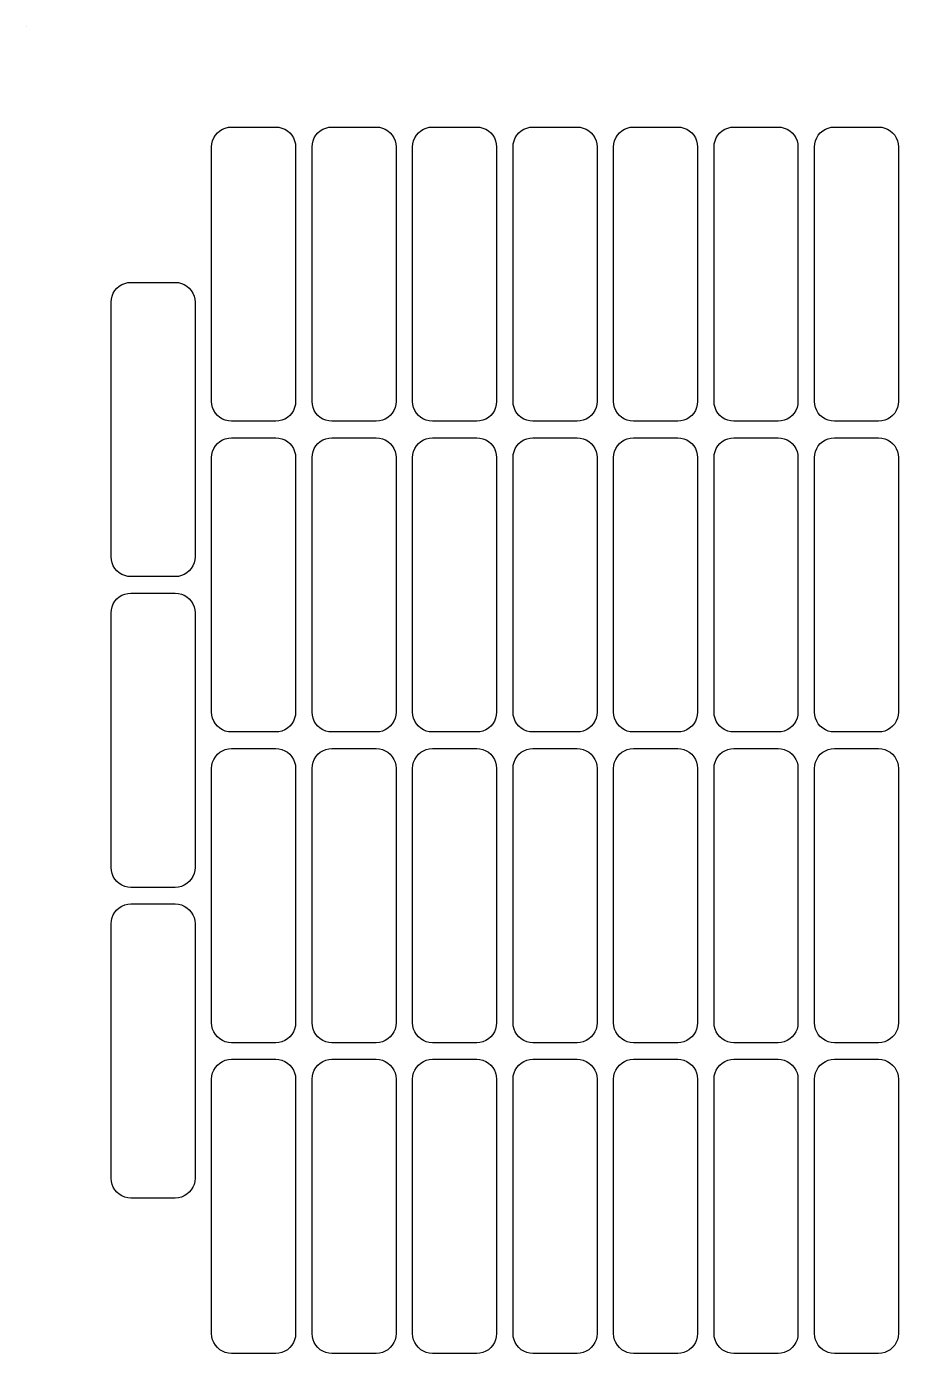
# Model space of a CAD drawing. Extents: x 0 to 279, y 0 to 216.
# Drawn here: x 0 to 131.9, y 15.2 to 215.9 of the extents above; entities that cross this region are included whole.
import ezdxf

# ---------------------------------------------------------------- set-up
doc = ezdxf.new("R2010")
doc.units = 0
doc.layers.add('ANCHOR', color=7, linetype='CONTINUOUS')
doc.layers.add('CUT', color=1, linetype='CONTINUOUS')

msp = doc.modelspace()

# ---------------------------------------------------------------- linework, layer by layer
at = {"layer": 'ANCHOR'}
msp.add_lwpolyline([(0, 215.9), (0.01, 215.9), (0.01, 215.89), (0, 215.89)], close=True, dxfattribs=at)
at = {"layer": 'CUT'}
for points in [[(37.7, 200.7), (38.1693, 200.6631), (38.6271, 200.5532), (39.062, 200.373), (39.4634, 200.1271), (39.8213, 199.8213), (40.1271, 199.4634), (40.373, 199.062), (40.5532, 198.6271), (40.6631, 198.1693), (40.7, 197.7), (40.7, 159.2), (40.6631, 158.7307), (40.5532, 158.2729), (40.373, 157.838), (40.1271, 157.4366), (39.8213, 157.0787), (39.4634, 156.7729), (39.062, 156.527), (38.6271, 156.3468), (38.1693, 156.2369), (37.7, 156.2), (31, 156.2), (30.5307, 156.2369), (30.0729, 156.3468), (29.638, 156.527), (29.2366, 156.7729), (28.8787, 157.0787), (28.5729, 157.4366), (28.327, 157.838), (28.1468, 158.2729), (28.0369, 158.7307), (28, 159.2), (28, 197.7), (28.0369, 198.1693), (28.1468, 198.6271), (28.327, 199.062), (28.5729, 199.4634), (28.8787, 199.8213), (29.2366, 200.1271), (29.638, 200.373), (30.0729, 200.5532), (30.5307, 200.6631), (31, 200.7)], [(52.9, 200.7), (53.3693, 200.6631), (53.8271, 200.5532), (54.262, 200.373), (54.6634, 200.1271), (55.0213, 199.8213), (55.3271, 199.4634), (55.573, 199.062), (55.7532, 198.6271), (55.8631, 198.1693), (55.9, 197.7), (55.9, 159.2), (55.8631, 158.7307), (55.7532, 158.2729), (55.573, 157.838), (55.3271, 157.4366), (55.0213, 157.0787), (54.6634, 156.7729), (54.262, 156.527), (53.8271, 156.3468), (53.3693, 156.2369), (52.9, 156.2), (46.2, 156.2), (45.7307, 156.2369), (45.2729, 156.3468), (44.838, 156.527), (44.4366, 156.7729), (44.0787, 157.0787), (43.7729, 157.4366), (43.527, 157.838), (43.3468, 158.2729), (43.2369, 158.7307), (43.2, 159.2), (43.2, 197.7), (43.2369, 198.1693), (43.3468, 198.6271), (43.527, 199.062), (43.7729, 199.4634), (44.0787, 199.8213), (44.4366, 200.1271), (44.838, 200.373), (45.2729, 200.5532), (45.7307, 200.6631), (46.2, 200.7)], [(68.1, 200.7), (68.5693, 200.6631), (69.0271, 200.5532), (69.462, 200.373), (69.8634, 200.1271), (70.2213, 199.8213), (70.5271, 199.4634), (70.773, 199.062), (70.9532, 198.6271), (71.0631, 198.1693), (71.1, 197.7), (71.1, 159.2), (71.0631, 158.7307), (70.9532, 158.2729), (70.773, 157.838), (70.5271, 157.4366), (70.2213, 157.0787), (69.8634, 156.7729), (69.462, 156.527), (69.0271, 156.3468), (68.5693, 156.2369), (68.1, 156.2), (61.4, 156.2), (60.9307, 156.2369), (60.4729, 156.3468), (60.038, 156.527), (59.6366, 156.7729), (59.2787, 157.0787), (58.9729, 157.4366), (58.727, 157.838), (58.5468, 158.2729), (58.4369, 158.7307), (58.4, 159.2), (58.4, 197.7), (58.4369, 198.1693), (58.5468, 198.6271), (58.727, 199.062), (58.9729, 199.4634), (59.2787, 199.8213), (59.6366, 200.1271), (60.038, 200.373), (60.4729, 200.5532), (60.9307, 200.6631), (61.4, 200.7)], [(83.3, 200.7), (83.7693, 200.6631), (84.2271, 200.5532), (84.662, 200.373), (85.0634, 200.1271), (85.4213, 199.8213), (85.7271, 199.4634), (85.973, 199.062), (86.1532, 198.6271), (86.2631, 198.1693), (86.3, 197.7), (86.3, 159.2), (86.2631, 158.7307), (86.1532, 158.2729), (85.973, 157.838), (85.7271, 157.4366), (85.4213, 157.0787), (85.0634, 156.7729), (84.662, 156.527), (84.2271, 156.3468), (83.7693, 156.2369), (83.3, 156.2), (76.6, 156.2), (76.1307, 156.2369), (75.6729, 156.3468), (75.238, 156.527), (74.8366, 156.7729), (74.4787, 157.0787), (74.1729, 157.4366), (73.927, 157.838), (73.7468, 158.2729), (73.6369, 158.7307), (73.6, 159.2), (73.6, 197.7), (73.6369, 198.1693), (73.7468, 198.6271), (73.927, 199.062), (74.1729, 199.4634), (74.4787, 199.8213), (74.8366, 200.1271), (75.238, 200.373), (75.6729, 200.5532), (76.1307, 200.6631), (76.6, 200.7)], [(98.5, 200.7), (98.9693, 200.6631), (99.4271, 200.5532), (99.862, 200.373), (100.2634, 200.1271), (100.6213, 199.8213), (100.9271, 199.4634), (101.173, 199.062), (101.3532, 198.6271), (101.4631, 198.1693), (101.5, 197.7), (101.5, 159.2), (101.4631, 158.7307), (101.3532, 158.2729), (101.173, 157.838), (100.9271, 157.4366), (100.6213, 157.0787), (100.2634, 156.7729), (99.862, 156.527), (99.4271, 156.3468), (98.9693, 156.2369), (98.5, 156.2), (91.8, 156.2), (91.3307, 156.2369), (90.8729, 156.3468), (90.438, 156.527), (90.0366, 156.7729), (89.6787, 157.0787), (89.3729, 157.4366), (89.127, 157.838), (88.9468, 158.2729), (88.8369, 158.7307), (88.8, 159.2), (88.8, 197.7), (88.8369, 198.1693), (88.9468, 198.6271), (89.127, 199.062), (89.3729, 199.4634), (89.6787, 199.8213), (90.0366, 200.1271), (90.438, 200.373), (90.8729, 200.5532), (91.3307, 200.6631), (91.8, 200.7)], [(113.7, 200.7), (114.1693, 200.6631), (114.6271, 200.5532), (115.062, 200.373), (115.4634, 200.1271), (115.8213, 199.8213), (116.1271, 199.4634), (116.373, 199.062), (116.5532, 198.6271), (116.6631, 198.1693), (116.7, 197.7), (116.7, 159.2), (116.6631, 158.7307), (116.5532, 158.2729), (116.373, 157.838), (116.1271, 157.4366), (115.8213, 157.0787), (115.4634, 156.7729), (115.062, 156.527), (114.6271, 156.3468), (114.1693, 156.2369), (113.7, 156.2), (107, 156.2), (106.5307, 156.2369), (106.0729, 156.3468), (105.638, 156.527), (105.2366, 156.7729), (104.8787, 157.0787), (104.5729, 157.4366), (104.327, 157.838), (104.1468, 158.2729), (104.0369, 158.7307), (104, 159.2), (104, 197.7), (104.0369, 198.1693), (104.1468, 198.6271), (104.327, 199.062), (104.5729, 199.4634), (104.8787, 199.8213), (105.2366, 200.1271), (105.638, 200.373), (106.0729, 200.5532), (106.5307, 200.6631), (107, 200.7)], [(128.9, 200.7), (129.3693, 200.6631), (129.8271, 200.5532), (130.262, 200.373), (130.6634, 200.1271), (131.0213, 199.8213), (131.3271, 199.4634), (131.573, 199.062), (131.7532, 198.6271), (131.8631, 198.1693), (131.9, 197.7), (131.9, 159.2), (131.8631, 158.7307), (131.7532, 158.2729), (131.573, 157.838), (131.3271, 157.4366), (131.0213, 157.0787), (130.6634, 156.7729), (130.262, 156.527), (129.8271, 156.3468), (129.3693, 156.2369), (128.9, 156.2), (122.2, 156.2), (121.7307, 156.2369), (121.2729, 156.3468), (120.838, 156.527), (120.4366, 156.7729), (120.0787, 157.0787), (119.7729, 157.4366), (119.527, 157.838), (119.3468, 158.2729), (119.2369, 158.7307), (119.2, 159.2), (119.2, 197.7), (119.2369, 198.1693), (119.3468, 198.6271), (119.527, 199.062), (119.7729, 199.4634), (120.0787, 199.8213), (120.4366, 200.1271), (120.838, 200.373), (121.2729, 200.5532), (121.7307, 200.6631), (122.2, 200.7)], [(22.5, 177.2), (22.9693, 177.1631), (23.4271, 177.0532), (23.862, 176.873), (24.2634, 176.6271), (24.6213, 176.3213), (24.9271, 175.9634), (25.173, 175.562), (25.3532, 175.1271), (25.4631, 174.6693), (25.5, 174.2), (25.5, 135.7), (25.4631, 135.2307), (25.3532, 134.7729), (25.173, 134.338), (24.9271, 133.9366), (24.6213, 133.5787), (24.2634, 133.2729), (23.862, 133.027), (23.4271, 132.8468), (22.9693, 132.7369), (22.5, 132.7), (15.8, 132.7), (15.3307, 132.7369), (14.8729, 132.8468), (14.438, 133.027), (14.0366, 133.2729), (13.6787, 133.5787), (13.3729, 133.9366), (13.127, 134.338), (12.9468, 134.7729), (12.8369, 135.2307), (12.8, 135.7), (12.8, 174.2), (12.8369, 174.6693), (12.9468, 175.1271), (13.127, 175.562), (13.3729, 175.9634), (13.6787, 176.3213), (14.0366, 176.6271), (14.438, 176.873), (14.8729, 177.0532), (15.3307, 177.1631), (15.8, 177.2)], [(37.7, 153.7), (38.1693, 153.6631), (38.6271, 153.5532), (39.062, 153.373), (39.4634, 153.1271), (39.8213, 152.8213), (40.1271, 152.4634), (40.373, 152.062), (40.5532, 151.6271), (40.6631, 151.1693), (40.7, 150.7), (40.7, 112.2), (40.6631, 111.7307), (40.5532, 111.2729), (40.373, 110.838), (40.1271, 110.4366), (39.8213, 110.0787), (39.4634, 109.7729), (39.062, 109.527), (38.6271, 109.3468), (38.1693, 109.2369), (37.7, 109.2), (31, 109.2), (30.5307, 109.2369), (30.0729, 109.3468), (29.638, 109.527), (29.2366, 109.7729), (28.8787, 110.0787), (28.5729, 110.4366), (28.327, 110.838), (28.1468, 111.2729), (28.0369, 111.7307), (28, 112.2), (28, 150.7), (28.0369, 151.1693), (28.1468, 151.6271), (28.327, 152.062), (28.5729, 152.4634), (28.8787, 152.8213), (29.2366, 153.1271), (29.638, 153.373), (30.0729, 153.5532), (30.5307, 153.6631), (31, 153.7)], [(52.9, 153.7), (53.3693, 153.6631), (53.8271, 153.5532), (54.262, 153.373), (54.6634, 153.1271), (55.0213, 152.8213), (55.3271, 152.4634), (55.573, 152.062), (55.7532, 151.6271), (55.8631, 151.1693), (55.9, 150.7), (55.9, 112.2), (55.8631, 111.7307), (55.7532, 111.2729), (55.573, 110.838), (55.3271, 110.4366), (55.0213, 110.0787), (54.6634, 109.7729), (54.262, 109.527), (53.8271, 109.3468), (53.3693, 109.2369), (52.9, 109.2), (46.2, 109.2), (45.7307, 109.2369), (45.2729, 109.3468), (44.838, 109.527), (44.4366, 109.7729), (44.0787, 110.0787), (43.7729, 110.4366), (43.527, 110.838), (43.3468, 111.2729), (43.2369, 111.7307), (43.2, 112.2), (43.2, 150.7), (43.2369, 151.1693), (43.3468, 151.6271), (43.527, 152.062), (43.7729, 152.4634), (44.0787, 152.8213), (44.4366, 153.1271), (44.838, 153.373), (45.2729, 153.5532), (45.7307, 153.6631), (46.2, 153.7)], [(68.1, 153.7), (68.5693, 153.6631), (69.0271, 153.5532), (69.462, 153.373), (69.8634, 153.1271), (70.2213, 152.8213), (70.5271, 152.4634), (70.773, 152.062), (70.9532, 151.6271), (71.0631, 151.1693), (71.1, 150.7), (71.1, 112.2), (71.0631, 111.7307), (70.9532, 111.2729), (70.773, 110.838), (70.5271, 110.4366), (70.2213, 110.0787), (69.8634, 109.7729), (69.462, 109.527), (69.0271, 109.3468), (68.5693, 109.2369), (68.1, 109.2), (61.4, 109.2), (60.9307, 109.2369), (60.4729, 109.3468), (60.038, 109.527), (59.6366, 109.7729), (59.2787, 110.0787), (58.9729, 110.4366), (58.727, 110.838), (58.5468, 111.2729), (58.4369, 111.7307), (58.4, 112.2), (58.4, 150.7), (58.4369, 151.1693), (58.5468, 151.6271), (58.727, 152.062), (58.9729, 152.4634), (59.2787, 152.8213), (59.6366, 153.1271), (60.038, 153.373), (60.4729, 153.5532), (60.9307, 153.6631), (61.4, 153.7)], [(83.3, 153.7), (83.7693, 153.6631), (84.2271, 153.5532), (84.662, 153.373), (85.0634, 153.1271), (85.4213, 152.8213), (85.7271, 152.4634), (85.973, 152.062), (86.1532, 151.6271), (86.2631, 151.1693), (86.3, 150.7), (86.3, 112.2), (86.2631, 111.7307), (86.1532, 111.2729), (85.973, 110.838), (85.7271, 110.4366), (85.4213, 110.0787), (85.0634, 109.7729), (84.662, 109.527), (84.2271, 109.3468), (83.7693, 109.2369), (83.3, 109.2), (76.6, 109.2), (76.1307, 109.2369), (75.6729, 109.3468), (75.238, 109.527), (74.8366, 109.7729), (74.4787, 110.0787), (74.1729, 110.4366), (73.927, 110.838), (73.7468, 111.2729), (73.6369, 111.7307), (73.6, 112.2), (73.6, 150.7), (73.6369, 151.1693), (73.7468, 151.6271), (73.927, 152.062), (74.1729, 152.4634), (74.4787, 152.8213), (74.8366, 153.1271), (75.238, 153.373), (75.6729, 153.5532), (76.1307, 153.6631), (76.6, 153.7)], [(98.5, 153.7), (98.9693, 153.6631), (99.4271, 153.5532), (99.862, 153.373), (100.2634, 153.1271), (100.6213, 152.8213), (100.9271, 152.4634), (101.173, 152.062), (101.3532, 151.6271), (101.4631, 151.1693), (101.5, 150.7), (101.5, 112.2), (101.4631, 111.7307), (101.3532, 111.2729), (101.173, 110.838), (100.9271, 110.4366), (100.6213, 110.0787), (100.2634, 109.7729), (99.862, 109.527), (99.4271, 109.3468), (98.9693, 109.2369), (98.5, 109.2), (91.8, 109.2), (91.3307, 109.2369), (90.8729, 109.3468), (90.438, 109.527), (90.0366, 109.7729), (89.6787, 110.0787), (89.3729, 110.4366), (89.127, 110.838), (88.9468, 111.2729), (88.8369, 111.7307), (88.8, 112.2), (88.8, 150.7), (88.8369, 151.1693), (88.9468, 151.6271), (89.127, 152.062), (89.3729, 152.4634), (89.6787, 152.8213), (90.0366, 153.1271), (90.438, 153.373), (90.8729, 153.5532), (91.3307, 153.6631), (91.8, 153.7)], [(113.7, 153.7), (114.1693, 153.6631), (114.6271, 153.5532), (115.062, 153.373), (115.4634, 153.1271), (115.8213, 152.8213), (116.1271, 152.4634), (116.373, 152.062), (116.5532, 151.6271), (116.6631, 151.1693), (116.7, 150.7), (116.7, 112.2), (116.6631, 111.7307), (116.5532, 111.2729), (116.373, 110.838), (116.1271, 110.4366), (115.8213, 110.0787), (115.4634, 109.7729), (115.062, 109.527), (114.6271, 109.3468), (114.1693, 109.2369), (113.7, 109.2), (107, 109.2), (106.5307, 109.2369), (106.0729, 109.3468), (105.638, 109.527), (105.2366, 109.7729), (104.8787, 110.0787), (104.5729, 110.4366), (104.327, 110.838), (104.1468, 111.2729), (104.0369, 111.7307), (104, 112.2), (104, 150.7), (104.0369, 151.1693), (104.1468, 151.6271), (104.327, 152.062), (104.5729, 152.4634), (104.8787, 152.8213), (105.2366, 153.1271), (105.638, 153.373), (106.0729, 153.5532), (106.5307, 153.6631), (107, 153.7)], [(128.9, 153.7), (129.3693, 153.6631), (129.8271, 153.5532), (130.262, 153.373), (130.6634, 153.1271), (131.0213, 152.8213), (131.3271, 152.4634), (131.573, 152.062), (131.7532, 151.6271), (131.8631, 151.1693), (131.9, 150.7), (131.9, 112.2), (131.8631, 111.7307), (131.7532, 111.2729), (131.573, 110.838), (131.3271, 110.4366), (131.0213, 110.0787), (130.6634, 109.7729), (130.262, 109.527), (129.8271, 109.3468), (129.3693, 109.2369), (128.9, 109.2), (122.2, 109.2), (121.7307, 109.2369), (121.2729, 109.3468), (120.838, 109.527), (120.4366, 109.7729), (120.0787, 110.0787), (119.7729, 110.4366), (119.527, 110.838), (119.3468, 111.2729), (119.2369, 111.7307), (119.2, 112.2), (119.2, 150.7), (119.2369, 151.1693), (119.3468, 151.6271), (119.527, 152.062), (119.7729, 152.4634), (120.0787, 152.8213), (120.4366, 153.1271), (120.838, 153.373), (121.2729, 153.5532), (121.7307, 153.6631), (122.2, 153.7)], [(22.5, 130.2), (22.9693, 130.1631), (23.4271, 130.0532), (23.862, 129.873), (24.2634, 129.6271), (24.6213, 129.3213), (24.9271, 128.9634), (25.173, 128.562), (25.3532, 128.1271), (25.4631, 127.6693), (25.5, 127.2), (25.5, 88.7), (25.4631, 88.2307), (25.3532, 87.7729), (25.173, 87.338), (24.9271, 86.9366), (24.6213, 86.5787), (24.2634, 86.2729), (23.862, 86.027), (23.4271, 85.8468), (22.9693, 85.7369), (22.5, 85.7), (15.8, 85.7), (15.3307, 85.7369), (14.8729, 85.8468), (14.438, 86.027), (14.0366, 86.2729), (13.6787, 86.5787), (13.3729, 86.9366), (13.127, 87.338), (12.9468, 87.7729), (12.8369, 88.2307), (12.8, 88.7), (12.8, 127.2), (12.8369, 127.6693), (12.9468, 128.1271), (13.127, 128.562), (13.3729, 128.9634), (13.6787, 129.3213), (14.0366, 129.6271), (14.438, 129.873), (14.8729, 130.0532), (15.3307, 130.1631), (15.8, 130.2)], [(37.7, 106.7), (38.1693, 106.6631), (38.6271, 106.5532), (39.062, 106.373), (39.4634, 106.1271), (39.8213, 105.8213), (40.1271, 105.4634), (40.373, 105.062), (40.5532, 104.6271), (40.6631, 104.1693), (40.7, 103.7), (40.7, 65.2), (40.6631, 64.7307), (40.5532, 64.2729), (40.373, 63.838), (40.1271, 63.4366), (39.8213, 63.0787), (39.4634, 62.7729), (39.062, 62.527), (38.6271, 62.3468), (38.1693, 62.2369), (37.7, 62.2), (31, 62.2), (30.5307, 62.2369), (30.0729, 62.3468), (29.638, 62.527), (29.2366, 62.7729), (28.8787, 63.0787), (28.5729, 63.4366), (28.327, 63.838), (28.1468, 64.2729), (28.0369, 64.7307), (28, 65.2), (28, 103.7), (28.0369, 104.1693), (28.1468, 104.6271), (28.327, 105.062), (28.5729, 105.4634), (28.8787, 105.8213), (29.2366, 106.1271), (29.638, 106.373), (30.0729, 106.5532), (30.5307, 106.6631), (31, 106.7)], [(52.9, 106.7), (53.3693, 106.6631), (53.8271, 106.5532), (54.262, 106.373), (54.6634, 106.1271), (55.0213, 105.8213), (55.3271, 105.4634), (55.573, 105.062), (55.7532, 104.6271), (55.8631, 104.1693), (55.9, 103.7), (55.9, 65.2), (55.8631, 64.7307), (55.7532, 64.2729), (55.573, 63.838), (55.3271, 63.4366), (55.0213, 63.0787), (54.6634, 62.7729), (54.262, 62.527), (53.8271, 62.3468), (53.3693, 62.2369), (52.9, 62.2), (46.2, 62.2), (45.7307, 62.2369), (45.2729, 62.3468), (44.838, 62.527), (44.4366, 62.7729), (44.0787, 63.0787), (43.7729, 63.4366), (43.527, 63.838), (43.3468, 64.2729), (43.2369, 64.7307), (43.2, 65.2), (43.2, 103.7), (43.2369, 104.1693), (43.3468, 104.6271), (43.527, 105.062), (43.7729, 105.4634), (44.0787, 105.8213), (44.4366, 106.1271), (44.838, 106.373), (45.2729, 106.5532), (45.7307, 106.6631), (46.2, 106.7)], [(68.1, 106.7), (68.5693, 106.6631), (69.0271, 106.5532), (69.462, 106.373), (69.8634, 106.1271), (70.2213, 105.8213), (70.5271, 105.4634), (70.773, 105.062), (70.9532, 104.6271), (71.0631, 104.1693), (71.1, 103.7), (71.1, 65.2), (71.0631, 64.7307), (70.9532, 64.2729), (70.773, 63.838), (70.5271, 63.4366), (70.2213, 63.0787), (69.8634, 62.7729), (69.462, 62.527), (69.0271, 62.3468), (68.5693, 62.2369), (68.1, 62.2), (61.4, 62.2), (60.9307, 62.2369), (60.4729, 62.3468), (60.038, 62.527), (59.6366, 62.7729), (59.2787, 63.0787), (58.9729, 63.4366), (58.727, 63.838), (58.5468, 64.2729), (58.4369, 64.7307), (58.4, 65.2), (58.4, 103.7), (58.4369, 104.1693), (58.5468, 104.6271), (58.727, 105.062), (58.9729, 105.4634), (59.2787, 105.8213), (59.6366, 106.1271), (60.038, 106.373), (60.4729, 106.5532), (60.9307, 106.6631), (61.4, 106.7)], [(83.3, 106.7), (83.7693, 106.6631), (84.2271, 106.5532), (84.662, 106.373), (85.0634, 106.1271), (85.4213, 105.8213), (85.7271, 105.4634), (85.973, 105.062), (86.1532, 104.6271), (86.2631, 104.1693), (86.3, 103.7), (86.3, 65.2), (86.2631, 64.7307), (86.1532, 64.2729), (85.973, 63.838), (85.7271, 63.4366), (85.4213, 63.0787), (85.0634, 62.7729), (84.662, 62.527), (84.2271, 62.3468), (83.7693, 62.2369), (83.3, 62.2), (76.6, 62.2), (76.1307, 62.2369), (75.6729, 62.3468), (75.238, 62.527), (74.8366, 62.7729), (74.4787, 63.0787), (74.1729, 63.4366), (73.927, 63.838), (73.7468, 64.2729), (73.6369, 64.7307), (73.6, 65.2), (73.6, 103.7), (73.6369, 104.1693), (73.7468, 104.6271), (73.927, 105.062), (74.1729, 105.4634), (74.4787, 105.8213), (74.8366, 106.1271), (75.238, 106.373), (75.6729, 106.5532), (76.1307, 106.6631), (76.6, 106.7)], [(98.5, 106.7), (98.9693, 106.6631), (99.4271, 106.5532), (99.862, 106.373), (100.2634, 106.1271), (100.6213, 105.8213), (100.9271, 105.4634), (101.173, 105.062), (101.3532, 104.6271), (101.4631, 104.1693), (101.5, 103.7), (101.5, 65.2), (101.4631, 64.7307), (101.3532, 64.2729), (101.173, 63.838), (100.9271, 63.4366), (100.6213, 63.0787), (100.2634, 62.7729), (99.862, 62.527), (99.4271, 62.3468), (98.9693, 62.2369), (98.5, 62.2), (91.8, 62.2), (91.3307, 62.2369), (90.8729, 62.3468), (90.438, 62.527), (90.0366, 62.7729), (89.6787, 63.0787), (89.3729, 63.4366), (89.127, 63.838), (88.9468, 64.2729), (88.8369, 64.7307), (88.8, 65.2), (88.8, 103.7), (88.8369, 104.1693), (88.9468, 104.6271), (89.127, 105.062), (89.3729, 105.4634), (89.6787, 105.8213), (90.0366, 106.1271), (90.438, 106.373), (90.8729, 106.5532), (91.3307, 106.6631), (91.8, 106.7)], [(113.7, 106.7), (114.1693, 106.6631), (114.6271, 106.5532), (115.062, 106.373), (115.4634, 106.1271), (115.8213, 105.8213), (116.1271, 105.4634), (116.373, 105.062), (116.5532, 104.6271), (116.6631, 104.1693), (116.7, 103.7), (116.7, 65.2), (116.6631, 64.7307), (116.5532, 64.2729), (116.373, 63.838), (116.1271, 63.4366), (115.8213, 63.0787), (115.4634, 62.7729), (115.062, 62.527), (114.6271, 62.3468), (114.1693, 62.2369), (113.7, 62.2), (107, 62.2), (106.5307, 62.2369), (106.0729, 62.3468), (105.638, 62.527), (105.2366, 62.7729), (104.8787, 63.0787), (104.5729, 63.4366), (104.327, 63.838), (104.1468, 64.2729), (104.0369, 64.7307), (104, 65.2), (104, 103.7), (104.0369, 104.1693), (104.1468, 104.6271), (104.327, 105.062), (104.5729, 105.4634), (104.8787, 105.8213), (105.2366, 106.1271), (105.638, 106.373), (106.0729, 106.5532), (106.5307, 106.6631), (107, 106.7)], [(128.9, 106.7), (129.3693, 106.6631), (129.8271, 106.5532), (130.262, 106.373), (130.6634, 106.1271), (131.0213, 105.8213), (131.3271, 105.4634), (131.573, 105.062), (131.7532, 104.6271), (131.8631, 104.1693), (131.9, 103.7), (131.9, 65.2), (131.8631, 64.7307), (131.7532, 64.2729), (131.573, 63.838), (131.3271, 63.4366), (131.0213, 63.0787), (130.6634, 62.7729), (130.262, 62.527), (129.8271, 62.3468), (129.3693, 62.2369), (128.9, 62.2), (122.2, 62.2), (121.7307, 62.2369), (121.2729, 62.3468), (120.838, 62.527), (120.4366, 62.7729), (120.0787, 63.0787), (119.7729, 63.4366), (119.527, 63.838), (119.3468, 64.2729), (119.2369, 64.7307), (119.2, 65.2), (119.2, 103.7), (119.2369, 104.1693), (119.3468, 104.6271), (119.527, 105.062), (119.7729, 105.4634), (120.0787, 105.8213), (120.4366, 106.1271), (120.838, 106.373), (121.2729, 106.5532), (121.7307, 106.6631), (122.2, 106.7)], [(22.5, 83.2), (22.9693, 83.1631), (23.4271, 83.0532), (23.862, 82.873), (24.2634, 82.6271), (24.6213, 82.3213), (24.9271, 81.9634), (25.173, 81.562), (25.3532, 81.1271), (25.4631, 80.6693), (25.5, 80.2), (25.5, 41.7), (25.4631, 41.2307), (25.3532, 40.7729), (25.173, 40.338), (24.9271, 39.9366), (24.6213, 39.5787), (24.2634, 39.2729), (23.862, 39.027), (23.4271, 38.8468), (22.9693, 38.7369), (22.5, 38.7), (15.8, 38.7), (15.3307, 38.7369), (14.8729, 38.8468), (14.438, 39.027), (14.0366, 39.2729), (13.6787, 39.5787), (13.3729, 39.9366), (13.127, 40.338), (12.9468, 40.7729), (12.8369, 41.2307), (12.8, 41.7), (12.8, 80.2), (12.8369, 80.6693), (12.9468, 81.1271), (13.127, 81.562), (13.3729, 81.9634), (13.6787, 82.3213), (14.0366, 82.6271), (14.438, 82.873), (14.8729, 83.0532), (15.3307, 83.1631), (15.8, 83.2)], [(37.7, 59.7), (38.1693, 59.6631), (38.6271, 59.5532), (39.062, 59.373), (39.4634, 59.1271), (39.8213, 58.8213), (40.1271, 58.4634), (40.373, 58.062), (40.5532, 57.6271), (40.6631, 57.1693), (40.7, 56.7), (40.7, 18.2), (40.6631, 17.7307), (40.5532, 17.2729), (40.373, 16.838), (40.1271, 16.4366), (39.8213, 16.0787), (39.4634, 15.7729), (39.062, 15.527), (38.6271, 15.3468), (38.1693, 15.2369), (37.7, 15.2), (31, 15.2), (30.5307, 15.2369), (30.0729, 15.3468), (29.638, 15.527), (29.2366, 15.7729), (28.8787, 16.0787), (28.5729, 16.4366), (28.327, 16.838), (28.1468, 17.2729), (28.0369, 17.7307), (28, 18.2), (28, 56.7), (28.0369, 57.1693), (28.1468, 57.6271), (28.327, 58.062), (28.5729, 58.4634), (28.8787, 58.8213), (29.2366, 59.1271), (29.638, 59.373), (30.0729, 59.5532), (30.5307, 59.6631), (31, 59.7)], [(52.9, 59.7), (53.3693, 59.6631), (53.8271, 59.5532), (54.262, 59.373), (54.6634, 59.1271), (55.0213, 58.8213), (55.3271, 58.4634), (55.573, 58.062), (55.7532, 57.6271), (55.8631, 57.1693), (55.9, 56.7), (55.9, 18.2), (55.8631, 17.7307), (55.7532, 17.2729), (55.573, 16.838), (55.3271, 16.4366), (55.0213, 16.0787), (54.6634, 15.7729), (54.262, 15.527), (53.8271, 15.3468), (53.3693, 15.2369), (52.9, 15.2), (46.2, 15.2), (45.7307, 15.2369), (45.2729, 15.3468), (44.838, 15.527), (44.4366, 15.7729), (44.0787, 16.0787), (43.7729, 16.4366), (43.527, 16.838), (43.3468, 17.2729), (43.2369, 17.7307), (43.2, 18.2), (43.2, 56.7), (43.2369, 57.1693), (43.3468, 57.6271), (43.527, 58.062), (43.7729, 58.4634), (44.0787, 58.8213), (44.4366, 59.1271), (44.838, 59.373), (45.2729, 59.5532), (45.7307, 59.6631), (46.2, 59.7)], [(68.1, 59.7), (68.5693, 59.6631), (69.0271, 59.5532), (69.462, 59.373), (69.8634, 59.1271), (70.2213, 58.8213), (70.5271, 58.4634), (70.773, 58.062), (70.9532, 57.6271), (71.0631, 57.1693), (71.1, 56.7), (71.1, 18.2), (71.0631, 17.7307), (70.9532, 17.2729), (70.773, 16.838), (70.5271, 16.4366), (70.2213, 16.0787), (69.8634, 15.7729), (69.462, 15.527), (69.0271, 15.3468), (68.5693, 15.2369), (68.1, 15.2), (61.4, 15.2), (60.9307, 15.2369), (60.4729, 15.3468), (60.038, 15.527), (59.6366, 15.7729), (59.2787, 16.0787), (58.9729, 16.4366), (58.727, 16.838), (58.5468, 17.2729), (58.4369, 17.7307), (58.4, 18.2), (58.4, 56.7), (58.4369, 57.1693), (58.5468, 57.6271), (58.727, 58.062), (58.9729, 58.4634), (59.2787, 58.8213), (59.6366, 59.1271), (60.038, 59.373), (60.4729, 59.5532), (60.9307, 59.6631), (61.4, 59.7)], [(83.3, 59.7), (83.7693, 59.6631), (84.2271, 59.5532), (84.662, 59.373), (85.0634, 59.1271), (85.4213, 58.8213), (85.7271, 58.4634), (85.973, 58.062), (86.1532, 57.6271), (86.2631, 57.1693), (86.3, 56.7), (86.3, 18.2), (86.2631, 17.7307), (86.1532, 17.2729), (85.973, 16.838), (85.7271, 16.4366), (85.4213, 16.0787), (85.0634, 15.7729), (84.662, 15.527), (84.2271, 15.3468), (83.7693, 15.2369), (83.3, 15.2), (76.6, 15.2), (76.1307, 15.2369), (75.6729, 15.3468), (75.238, 15.527), (74.8366, 15.7729), (74.4787, 16.0787), (74.1729, 16.4366), (73.927, 16.838), (73.7468, 17.2729), (73.6369, 17.7307), (73.6, 18.2), (73.6, 56.7), (73.6369, 57.1693), (73.7468, 57.6271), (73.927, 58.062), (74.1729, 58.4634), (74.4787, 58.8213), (74.8366, 59.1271), (75.238, 59.373), (75.6729, 59.5532), (76.1307, 59.6631), (76.6, 59.7)], [(98.5, 59.7), (98.9693, 59.6631), (99.4271, 59.5532), (99.862, 59.373), (100.2634, 59.1271), (100.6213, 58.8213), (100.9271, 58.4634), (101.173, 58.062), (101.3532, 57.6271), (101.4631, 57.1693), (101.5, 56.7), (101.5, 18.2), (101.4631, 17.7307), (101.3532, 17.2729), (101.173, 16.838), (100.9271, 16.4366), (100.6213, 16.0787), (100.2634, 15.7729), (99.862, 15.527), (99.4271, 15.3468), (98.9693, 15.2369), (98.5, 15.2), (91.8, 15.2), (91.3307, 15.2369), (90.8729, 15.3468), (90.438, 15.527), (90.0366, 15.7729), (89.6787, 16.0787), (89.3729, 16.4366), (89.127, 16.838), (88.9468, 17.2729), (88.8369, 17.7307), (88.8, 18.2), (88.8, 56.7), (88.8369, 57.1693), (88.9468, 57.6271), (89.127, 58.062), (89.3729, 58.4634), (89.6787, 58.8213), (90.0366, 59.1271), (90.438, 59.373), (90.8729, 59.5532), (91.3307, 59.6631), (91.8, 59.7)], [(113.7, 59.7), (114.1693, 59.6631), (114.6271, 59.5532), (115.062, 59.373), (115.4634, 59.1271), (115.8213, 58.8213), (116.1271, 58.4634), (116.373, 58.062), (116.5532, 57.6271), (116.6631, 57.1693), (116.7, 56.7), (116.7, 18.2), (116.6631, 17.7307), (116.5532, 17.2729), (116.373, 16.838), (116.1271, 16.4366), (115.8213, 16.0787), (115.4634, 15.7729), (115.062, 15.527), (114.6271, 15.3468), (114.1693, 15.2369), (113.7, 15.2), (107, 15.2), (106.5307, 15.2369), (106.0729, 15.3468), (105.638, 15.527), (105.2366, 15.7729), (104.8787, 16.0787), (104.5729, 16.4366), (104.327, 16.838), (104.1468, 17.2729), (104.0369, 17.7307), (104, 18.2), (104, 56.7), (104.0369, 57.1693), (104.1468, 57.6271), (104.327, 58.062), (104.5729, 58.4634), (104.8787, 58.8213), (105.2366, 59.1271), (105.638, 59.373), (106.0729, 59.5532), (106.5307, 59.6631), (107, 59.7)], [(128.9, 59.7), (129.3693, 59.6631), (129.8271, 59.5532), (130.262, 59.373), (130.6634, 59.1271), (131.0213, 58.8213), (131.3271, 58.4634), (131.573, 58.062), (131.7532, 57.6271), (131.8631, 57.1693), (131.9, 56.7), (131.9, 18.2), (131.8631, 17.7307), (131.7532, 17.2729), (131.573, 16.838), (131.3271, 16.4366), (131.0213, 16.0787), (130.6634, 15.7729), (130.262, 15.527), (129.8271, 15.3468), (129.3693, 15.2369), (128.9, 15.2), (122.2, 15.2), (121.7307, 15.2369), (121.2729, 15.3468), (120.838, 15.527), (120.4366, 15.7729), (120.0787, 16.0787), (119.7729, 16.4366), (119.527, 16.838), (119.3468, 17.2729), (119.2369, 17.7307), (119.2, 18.2), (119.2, 56.7), (119.2369, 57.1693), (119.3468, 57.6271), (119.527, 58.062), (119.7729, 58.4634), (120.0787, 58.8213), (120.4366, 59.1271), (120.838, 59.373), (121.2729, 59.5532), (121.7307, 59.6631), (122.2, 59.7)]]:
    msp.add_lwpolyline(points, close=True, dxfattribs=at)

doc.saveas('drawing.dxf')
